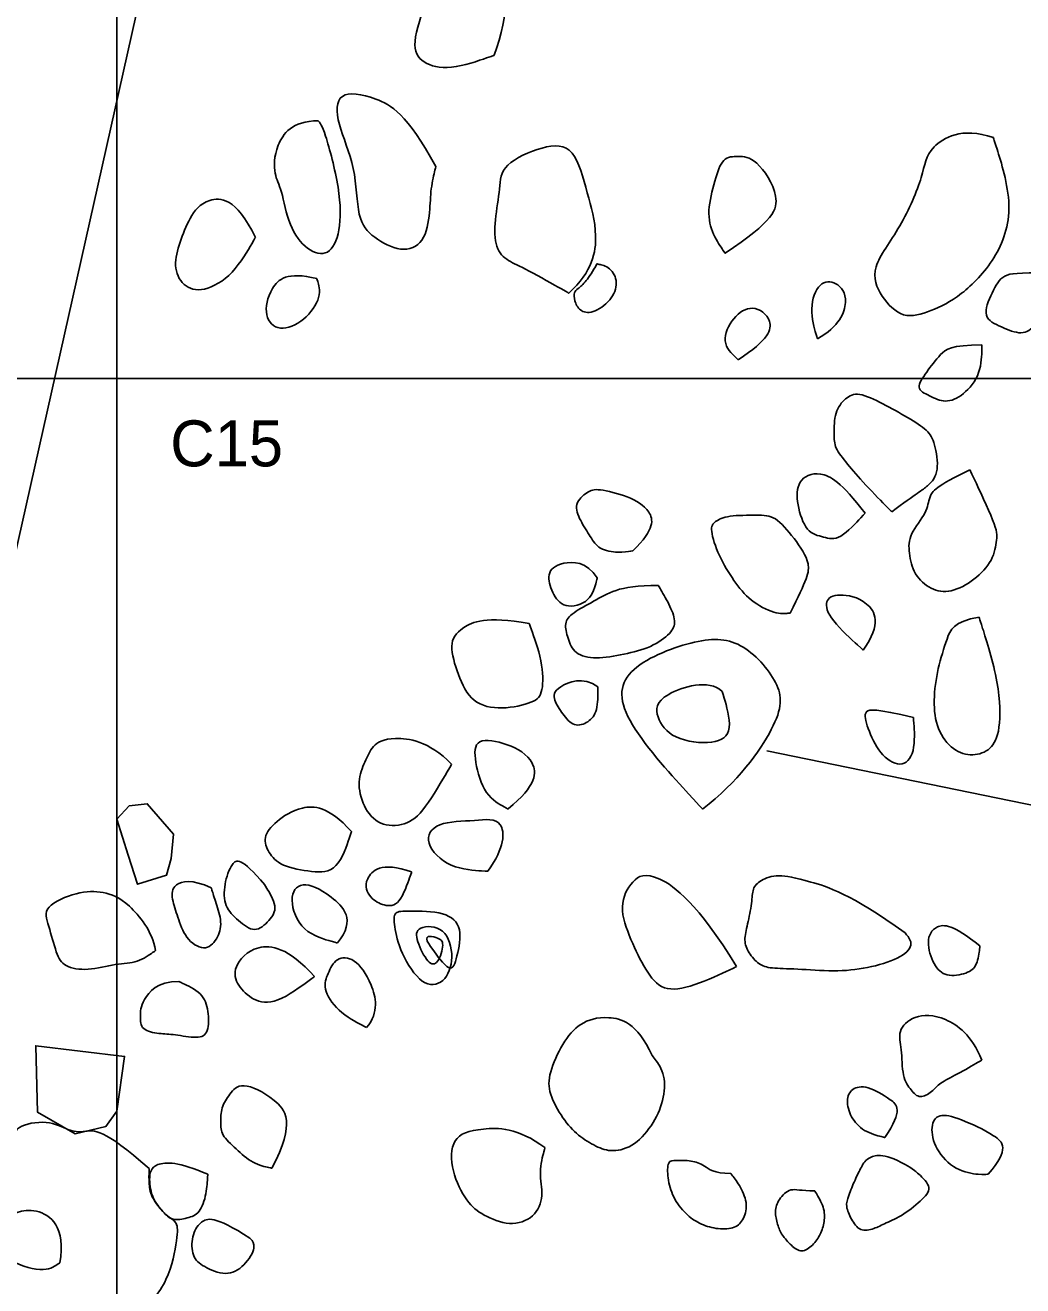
# Model space of a CAD drawing. Extents: x -0.1 to 21.1, y -1.4 to 23.5.
# Drawn here: x 11.9 to 12.985, y 4.013 to 5.384 of the extents above; entities that cross this region are included whole.
import ezdxf

# ---------------------------------------------------------------- set-up
doc = ezdxf.new("R2010")
doc.units = 0
for name, color, linetype in [('Brick', 7, 'Continuous'), ('Land Snails', 7, 'Continuous'), ('Limestone Cobbles', 7, 'Continuous'), ('Postholes', 7, 'Continuous'), ('Quadrat IDs', 7, 'Continuous'), ('Quadrat Outlines', 7, 'Continuous'), ('Structure Outlines', 7, 'Continuous'), ('Tree Roots', 7, 'Continuous')]:
    doc.layers.add(name, color=color, linetype=linetype)

msp = doc.modelspace()

# ---------------------------------------------------------------- linework, layer by layer
at = {"layer": 'Brick'}
for points in [[(12.0592, 4.4781), (12.0615, 4.5046), (12.0332, 4.5375), (12.0136, 4.5352), (12, 4.5208), (12.0124, 4.4815), (12.0224, 4.4499), (12.0541, 4.4599)], [(12, 4.2033), (12.0084, 4.2628), (11.912, 4.2743), (11.9132, 4.2304), (11.9139, 4.2021), (11.9547, 4.1785), (11.9882, 4.1866)]]:
    msp.add_lwpolyline(points, close=True, dxfattribs=at)
at = {"layer": 'Land Snails'}
msp.add_open_spline([(12.3395, 4.3847), (12.3325, 4.3954), (12.3499, 4.3921), (12.3567, 4.3869), (12.3494, 4.3622), (12.3387, 4.3622), (12.325, 4.3894), (12.325, 4.4048), (12.3579, 4.4048), (12.3676, 4.3695), (12.3567, 4.3413), (12.332, 4.3378), (12.3078, 4.3759), (12.3011, 4.4063), (12.3011, 4.4208), (12.3146, 4.4208), (12.3584, 4.4208), (12.3766, 4.4031), (12.3696, 4.37), (12.3639, 4.3503), (12.3395, 4.3847), (12.3395, 4.3847), (12.3395, 4.3847)], degree=3, dxfattribs=at)
at = {"layer": 'Limestone Cobbles'}
for points in [[(12.4104, 5.3512), (12.4264, 5.3963), (12.4264, 5.4758), (12.4068, 5.5025), (12.3605, 5.5144), (12.3487, 5.4847), (12.338, 5.4123), (12.319, 5.3613), (12.3315, 5.3423), (12.3605, 5.334), (12.4104, 5.3512), (12.4104, 5.3512), (12.4104, 5.3512)], [(12.3469, 5.2303), (12.3154, 5.2879), (12.2798, 5.3075), (12.2383, 5.3134), (12.2383, 5.2784), (12.2608, 5.2297), (12.2608, 5.1722), (12.278, 5.1532), (12.3095, 5.136), (12.335, 5.146), (12.3409, 5.1822), (12.3409, 5.206), (12.3469, 5.2303), (12.3469, 5.2303), (12.3469, 5.2303)], [(12.2189, 5.28), (12.1903, 5.28), (12.1707, 5.2515), (12.1707, 5.22), (12.1793, 5.2076), (12.1865, 5.1647), (12.2069, 5.1381), (12.2308, 5.1319), (12.2436, 5.1585), (12.2436, 5.2038), (12.225, 5.2738), (12.2189, 5.28), (12.2189, 5.28), (12.2189, 5.28)], [(12.9529, 5.2618), (12.9179, 5.2736), (12.8788, 5.2499), (12.8788, 5.2244), (12.8526, 5.1627), (12.8176, 5.1193), (12.8301, 5.0885), (12.8544, 5.0636), (12.8847, 5.0725), (12.9173, 5.0885), (12.9565, 5.1282), (12.9773, 5.1852), (12.9529, 5.2618), (12.9529, 5.2618), (12.9529, 5.2618)], [(12.4913, 5.0927), (12.5174, 5.1164), (12.5245, 5.1585), (12.5115, 5.1995), (12.4984, 5.2541), (12.4646, 5.2541), (12.4171, 5.2321), (12.4171, 5.2078), (12.4106, 5.1716), (12.4106, 5.1407), (12.4254, 5.1271), (12.4432, 5.12), (12.4913, 5.0927), (12.4913, 5.0927), (12.4913, 5.0927)], [(12.6612, 5.1362), (12.714, 5.1706), (12.7235, 5.1973), (12.6939, 5.2412), (12.6755, 5.2412), (12.6583, 5.2412), (12.6505, 5.2157), (12.6411, 5.1813), (12.6476, 5.1558), (12.6612, 5.1362), (12.6612, 5.1362), (12.6612, 5.1362)], [(12.1507, 5.1533), (12.1293, 5.1971), (12.0954, 5.1971), (12.0788, 5.1747), (12.0683, 5.1476), (12.0611, 5.1223), (12.0711, 5.0995), (12.0935, 5.0928), (12.1269, 5.1118), (12.1507, 5.1533), (12.1507, 5.1533), (12.1507, 5.1533)], [(12.2174, 5.1085), (12.185, 5.1166), (12.1655, 5.0985), (12.1593, 5.0666), (12.176, 5.0499), (12.2046, 5.0618), (12.2236, 5.0895), (12.2174, 5.1085), (12.2174, 5.1085), (12.2174, 5.1085)], [(12.5219, 5.1244), (12.5175, 5.1161), (12.51, 5.1048), (12.5007, 5.0967), (12.4971, 5.0943), (12.4971, 5.0848), (12.5028, 5.0729), (12.5164, 5.0696), (12.5382, 5.0843), (12.5457, 5.1045), (12.5368, 5.1214), (12.5219, 5.1244), (12.5219, 5.1244), (12.5219, 5.1244)], [(13.012, 5.1146), (12.9798, 5.1146), (12.9631, 5.1146), (12.9517, 5.0941), (12.9396, 5.0656), (12.9617, 5.0559), (12.9842, 5.0462), (12.9992, 5.0566), (13.0096, 5.0774), (13.012, 5.1146), (13.012, 5.1146), (13.012, 5.1146)], [(12.7616, 5.0431), (12.7853, 5.0562), (12.7978, 5.087), (12.7823, 5.106), (12.7633, 5.106), (12.7521, 5.0763), (12.7616, 5.0431), (12.7616, 5.0431), (12.7616, 5.0431)], [(12.6754, 5.0202), (12.7092, 5.0421), (12.7151, 5.0647), (12.6908, 5.0813), (12.6695, 5.0671), (12.6558, 5.0392), (12.6754, 5.0202), (12.6754, 5.0202), (12.6754, 5.0202)], [(12.9403, 5.0363), (12.9071, 5.0363), (12.8951, 5.0268), (12.8801, 5.0063), (12.8674, 4.9887), (12.8835, 4.9812), (12.9004, 4.9724), (12.9203, 4.9808), (12.9402, 5.005), (12.9403, 5.0363), (12.9403, 5.0363), (12.9403, 5.0363)], [(12.8425, 4.855), (12.8695, 4.8749), (12.8826, 4.8823), (12.8947, 4.8985), (12.889, 4.9308), (12.8826, 4.9433), (12.8607, 4.9571), (12.8324, 4.9729), (12.8055, 4.9857), (12.792, 4.979), (12.7799, 4.9638), (12.7799, 4.9382), (12.7799, 4.9247), (12.7937, 4.9076), (12.8125, 4.8853), (12.8425, 4.855), (12.8425, 4.855), (12.8425, 4.855)], [(12.8134, 4.8533), (12.7878, 4.8873), (12.7629, 4.9015), (12.739, 4.8893), (12.739, 4.8634), (12.7494, 4.8314), (12.7689, 4.8277), (12.7851, 4.8226), (12.8134, 4.8533), (12.8134, 4.8533), (12.8134, 4.8533)], [(12.9275, 4.9004), (12.8904, 4.8829), (12.882, 4.8708), (12.882, 4.855), (12.8608, 4.8304), (12.8608, 4.8105), (12.8662, 4.7863), (12.8847, 4.7698), (12.9063, 4.7661), (12.9329, 4.7805), (12.9531, 4.8021), (12.9571, 4.826), (12.9571, 4.8375), (12.9275, 4.9004), (12.9275, 4.9004), (12.9275, 4.9004)], [(12.561, 4.8125), (12.5853, 4.8361), (12.5816, 4.8577), (12.5563, 4.872), (12.5218, 4.8807), (12.5121, 4.8774), (12.4965, 4.8637), (12.5035, 4.8454), (12.5154, 4.8272), (12.5234, 4.8139), (12.546, 4.8099), (12.561, 4.8125), (12.561, 4.8125), (12.561, 4.8125)], [(12.732, 4.7448), (12.7503, 4.7814), (12.7563, 4.7974), (12.7364, 4.8266), (12.7154, 4.8512), (12.6978, 4.8512), (12.6635, 4.8512), (12.6496, 4.8442), (12.6443, 4.8373), (12.6539, 4.8067), (12.6709, 4.7794), (12.6882, 4.7578), (12.7161, 4.7432), (12.732, 4.7448), (12.732, 4.7448), (12.732, 4.7448)], [(12.5222, 4.783), (12.5108, 4.8011), (12.4806, 4.8011), (12.4666, 4.7878), (12.473, 4.7668), (12.4854, 4.7487), (12.5159, 4.7563), (12.5222, 4.783), (12.5222, 4.783), (12.5222, 4.783)], [(12.5887, 4.7748), (12.5658, 4.7748), (12.5397, 4.7706), (12.5191, 4.7576), (12.4943, 4.7449), (12.486, 4.7341), (12.4901, 4.7176), (12.4971, 4.6998), (12.52, 4.6944), (12.5515, 4.6998), (12.5813, 4.7071), (12.6036, 4.7233), (12.6084, 4.7354), (12.601, 4.7541), (12.5887, 4.7748), (12.5887, 4.7748), (12.5887, 4.7748)], [(12.8114, 4.7046), (12.832, 4.7332), (12.8171, 4.7604), (12.7831, 4.7667), (12.7685, 4.7591), (12.7742, 4.7385), (12.8114, 4.7046), (12.8114, 4.7046), (12.8114, 4.7046)], [(12.4482, 4.7335), (12.4012, 4.7419), (12.3717, 4.7285), (12.3609, 4.7116), (12.3705, 4.6777), (12.3854, 4.6459), (12.4184, 4.6392), (12.4549, 4.6476), (12.4636, 4.6576), (12.4636, 4.6917), (12.4482, 4.7335), (12.4482, 4.7335), (12.4482, 4.7335)], [(12.9374, 4.7405), (12.9095, 4.7355), (12.9025, 4.7175), (12.8922, 4.6849), (12.8872, 4.6494), (12.8909, 4.6178), (12.9088, 4.5948), (12.9308, 4.5885), (12.9507, 4.5958), (12.9607, 4.6155), (12.9607, 4.6663), (12.9374, 4.7405), (12.9374, 4.7405), (12.9374, 4.7405)], [(12.523, 4.6647), (12.507, 4.6761), (12.4746, 4.6639), (12.4746, 4.6507), (12.4845, 4.635), (12.497, 4.6204), (12.5131, 4.6256), (12.523, 4.6376), (12.523, 4.6647), (12.523, 4.6647), (12.523, 4.6647)], [(12.8661, 4.6314), (12.8252, 4.6407), (12.8106, 4.6407), (12.8155, 4.6211), (12.8288, 4.5908), (12.8525, 4.5755), (12.8687, 4.5912), (12.8661, 4.6314), (12.8661, 4.6314), (12.8661, 4.6314)], [(12.364, 4.5807), (12.3387, 4.606), (12.2953, 4.6117), (12.2773, 4.6008), (12.27, 4.5833), (12.2608, 4.5626), (12.2675, 4.5337), (12.285, 4.5131), (12.3139, 4.5131), (12.3341, 4.5286), (12.364, 4.5807), (12.364, 4.5807), (12.364, 4.5807)], [(12.4253, 4.5318), (12.4568, 4.5576), (12.4568, 4.5855), (12.4253, 4.6035), (12.3886, 4.6103), (12.3886, 4.5844), (12.3995, 4.5457), (12.4253, 4.5318), (12.4253, 4.5318), (12.4253, 4.5318)], [(12.2552, 4.5072), (12.2294, 4.5356), (12.1989, 4.5356), (12.1721, 4.5185), (12.1581, 4.5005), (12.1648, 4.4845), (12.1772, 4.4695), (12.2134, 4.4628), (12.2402, 4.4628), (12.2552, 4.5072), (12.2552, 4.5072), (12.2552, 4.5072)], [(12.4034, 4.4642), (12.422, 4.49), (12.422, 4.5241), (12.3911, 4.5184), (12.3461, 4.5184), (12.3322, 4.4957), (12.3616, 4.4663), (12.4034, 4.4642), (12.4034, 4.4642), (12.4034, 4.4642)], [(12.1608, 4.4495), (12.135, 4.4799), (12.1247, 4.4742), (12.1164, 4.45), (12.1164, 4.4252), (12.1319, 4.4107), (12.15, 4.3958), (12.1665, 4.4107), (12.1758, 4.4247), (12.1608, 4.4495), (12.1608, 4.4495), (12.1608, 4.4495)], [(12.3205, 4.4633), (12.2875, 4.4752), (12.2658, 4.454), (12.2751, 4.4344), (12.2906, 4.4261), (12.3076, 4.4261), (12.3205, 4.4633), (12.3205, 4.4633), (12.3205, 4.4633)], [(12.1027, 4.4461), (12.0815, 4.4559), (12.0596, 4.4508), (12.0596, 4.434), (12.0663, 4.415), (12.074, 4.3908), (12.0955, 4.3761), (12.1099, 4.3898), (12.115, 4.4085), (12.1076, 4.4301), (12.1027, 4.4461), (12.1027, 4.4461), (12.1027, 4.4461)], [(12.6738, 4.3605), (12.6315, 4.4293), (12.5812, 4.4669), (12.5601, 4.4552), (12.5448, 4.4268), (12.5586, 4.3893), (12.5747, 4.3561), (12.5929, 4.3328), (12.6257, 4.3379), (12.6738, 4.3605), (12.6738, 4.3605), (12.6738, 4.3605)], [(12.8569, 4.3973), (12.7975, 4.4399), (12.7462, 4.4552), (12.7185, 4.4614), (12.6988, 4.4545), (12.6908, 4.4454), (12.6908, 4.4308), (12.6857, 4.4053), (12.6813, 4.3889), (12.6864, 4.3754), (12.6981, 4.3623), (12.7101, 4.3583), (12.7378, 4.3583), (12.78, 4.3546), (12.8161, 4.3583), (12.8518, 4.3688), (12.8675, 4.3842), (12.8569, 4.3973), (12.8569, 4.3973), (12.8569, 4.3973)], [(12.0422, 4.378), (12.0382, 4.3993), (12.0114, 4.4327), (11.9854, 4.4426), (11.9579, 4.4426), (11.9186, 4.4253), (11.9259, 4.4066), (11.9344, 4.3733), (11.9421, 4.3601), (11.9678, 4.3553), (12, 4.3641), (12.0228, 4.3641), (12.0422, 4.378), (12.0422, 4.378), (12.0422, 4.378)], [(12.2398, 4.3861), (12.2609, 4.4114), (12.231, 4.4408), (12.1995, 4.4548), (12.1861, 4.4357), (12.2, 4.397), (12.2398, 4.3861), (12.2398, 4.3861), (12.2398, 4.3861)], [(12.9383, 4.3829), (12.9088, 4.4066), (12.8887, 4.4066), (12.8793, 4.3884), (12.8877, 4.3614), (12.9008, 4.3487), (12.9252, 4.3527), (12.9357, 4.3611), (12.9383, 4.3829), (12.9383, 4.3829), (12.9383, 4.3829)], [(12.215, 4.3496), (12.1861, 4.3816), (12.1489, 4.3868), (12.1252, 4.3589), (12.1308, 4.3398), (12.1479, 4.3233), (12.1721, 4.3181), (12.215, 4.3496), (12.215, 4.3496), (12.215, 4.3496)], [(12.2716, 4.2941), (12.2855, 4.3111), (12.2778, 4.3441), (12.2582, 4.371), (12.238, 4.371), (12.2293, 4.3524), (12.2236, 4.338), (12.2386, 4.3116), (12.2716, 4.2941), (12.2716, 4.2941), (12.2716, 4.2941)], [(12.0675, 4.3443), (12.044, 4.3443), (12.0257, 4.3216), (12.0257, 4.3065), (12.0257, 4.2911), (12.047, 4.2871), (12.0616, 4.2871), (12.0888, 4.2816), (12.1001, 4.2878), (12.1001, 4.3128), (12.0939, 4.3318), (12.0675, 4.3443), (12.0675, 4.3443), (12.0675, 4.3443)], [(12.582, 4.2637), (12.5654, 4.3), (12.5311, 4.3083), (12.503, 4.3), (12.4843, 4.2777), (12.4692, 4.2439), (12.4692, 4.2226), (12.4848, 4.1945), (12.5015, 4.1763), (12.5212, 4.1644), (12.5384, 4.1582), (12.5633, 4.1649), (12.5846, 4.1904), (12.596, 4.2184), (12.596, 4.246), (12.582, 4.2637), (12.582, 4.2637), (12.582, 4.2637)], [(12.9404, 4.2588), (12.9291, 4.2861), (12.8992, 4.3083), (12.8653, 4.3083), (12.8482, 4.2898), (12.8536, 4.2726), (12.8536, 4.2395), (12.8638, 4.2256), (12.8726, 4.2162), (12.8868, 4.2242), (12.8941, 4.234), (12.9123, 4.2424), (12.9404, 4.2588), (12.9404, 4.2588), (12.9404, 4.2588)], [(12.1687, 4.1412), (12.1951, 4.1913), (12.1713, 4.2191), (12.1342, 4.2362), (12.1228, 4.2217), (12.113, 4.2073), (12.113, 4.1902), (12.113, 4.1778), (12.1295, 4.1624), (12.1476, 4.1458), (12.1687, 4.1412), (12.1687, 4.1412), (12.1687, 4.1412)], [(12.8351, 4.1746), (12.8551, 4.2047), (12.8418, 4.2159), (12.8151, 4.2318), (12.7984, 4.2284), (12.7925, 4.2154), (12.7974, 4.1967), (12.8112, 4.1808), (12.8351, 4.1746), (12.8351, 4.1746), (12.8351, 4.1746)], [(12.9474, 4.1348), (12.9711, 4.1625), (12.9565, 4.1771), (12.915, 4.196), (12.8928, 4.2015), (12.884, 4.1876), (12.8891, 4.1618), (12.9117, 4.1381), (12.9398, 4.1337), (12.9474, 4.1348), (12.9474, 4.1348), (12.9474, 4.1348)], [(12.4655, 4.1636), (12.4357, 4.1855), (12.3927, 4.1855), (12.3629, 4.1756), (12.3629, 4.1378), (12.3808, 4.1034), (12.3973, 4.0902), (12.4271, 4.0776), (12.4549, 4.0869), (12.4648, 4.1114), (12.4582, 4.1365), (12.4655, 4.1636), (12.4655, 4.1636), (12.4655, 4.1636)], [(12.8673, 4.1389), (12.8382, 4.1581), (12.8154, 4.1542), (12.8096, 4.1428), (12.8026, 4.1292), (12.7951, 4.1103), (12.792, 4.1001), (12.7982, 4.0859), (12.8076, 4.0718), (12.8237, 4.0752), (12.8351, 4.0814), (12.8551, 4.0898), (12.8777, 4.1085), (12.8871, 4.1212), (12.8673, 4.1389), (12.8673, 4.1389), (12.8673, 4.1389)], [(12.0989, 4.1347), (12.0677, 4.1483), (12.0379, 4.1483), (12.0346, 4.1295), (12.0382, 4.1081), (12.0505, 4.0935), (12.0599, 4.0837), (12.0771, 4.087), (12.0904, 4.0915), (12.0979, 4.1136), (12.0989, 4.1347), (12.0989, 4.1347), (12.0989, 4.1347)], [(12.6676, 4.1355), (12.6486, 4.1355), (12.639, 4.1451), (12.6247, 4.1498), (12.6073, 4.1498), (12.5985, 4.1498), (12.5985, 4.1311), (12.6039, 4.1095), (12.6187, 4.0908), (12.633, 4.0807), (12.6512, 4.0749), (12.6712, 4.0749), (12.6809, 4.0838), (12.6866, 4.1012), (12.6785, 4.1212), (12.6676, 4.1355), (12.6676, 4.1355), (12.6676, 4.1355)], [(12.7587, 4.1166), (12.7436, 4.1166), (12.7324, 4.121), (12.7187, 4.107), (12.715, 4.0945), (12.7181, 4.0797), (12.7226, 4.0688), (12.7332, 4.0568), (12.7446, 4.0485), (12.7569, 4.0571), (12.7654, 4.0693), (12.7696, 4.0828), (12.7696, 4.0987), (12.7587, 4.1166), (12.7587, 4.1166), (12.7587, 4.1166)], [(12.1446, 4.0652), (12.106, 4.0905), (12.0895, 4.0834), (12.0813, 4.0678), (12.0813, 4.0448), (12.0933, 4.0344), (12.119, 4.023), (12.1391, 4.0344), (12.1527, 4.0568), (12.1446, 4.0652), (12.1446, 4.0652), (12.1446, 4.0652)]]:
    msp.add_open_spline(points, degree=3, dxfattribs=at)
at = {"layer": 'Postholes'}
for points in [[(12.6368, 4.5317), (12.6751, 4.561), (12.7237, 4.6287), (12.7237, 4.6671), (12.6785, 4.7178), (12.63, 4.7178), (12.5454, 4.684), (12.5454, 4.631), (12.6368, 4.5317), (12.6368, 4.5317), (12.6368, 4.5317)], [(12.6582, 4.6595), (12.6434, 4.6737), (12.5855, 4.6558), (12.5855, 4.6322), (12.6029, 4.6068), (12.6513, 4.6011), (12.6713, 4.6154), (12.6582, 4.6595), (12.6582, 4.6595), (12.6582, 4.6595)], [(12.0352, 4.1409), (11.9855, 4.1852), (11.9631, 4.1798), (11.9482, 4.1815), (11.9259, 4.1944), (11.887, 4.1869), (11.8908, 4.1719), (11.89, 4.1574), (11.8643, 4.1391), (11.8349, 4.1267), (11.8107, 4.1383), (11.8008, 4.1497), (11.7805, 4.0954), (11.7805, 4.0131), (11.803, 3.9589), (11.8938, 3.9258), (11.9599, 3.9413), (12.0239, 3.9786), (12.0577, 4.0187), (12.0661, 4.0679), (12.0666, 4.0829), (12.0542, 4.0883), (12.0374, 4.109), (12.0347, 4.1236), (12.0352, 4.1409), (12.0352, 4.1409), (12.0352, 4.1409)], [(11.9381, 4.0384), (11.9451, 4.0771), (11.9106, 4.1052), (11.8712, 4.0834), (11.8529, 4.0644), (11.8776, 4.0419), (11.9205, 4.0264), (11.9381, 4.0384), (11.9381, 4.0384), (11.9381, 4.0384)]]:
    msp.add_open_spline(points, degree=3, dxfattribs=at)
at = {"layer": 'Quadrat Outlines'}
for p, q in [((12, 11), (12, 2)), ((17, 5), (11, 5)), ((13.0263, 4.5293), (12.7065, 4.5949))]:
    msp.add_line(p, q, dxfattribs=at)
at = {"layer": 'Structure Outlines'}
msp.add_line((11.6041, 3.5377), (12.8616, 9.1394), dxfattribs=at)
at = {"layer": 'Tree Roots'}
msp.add_open_spline([(13.8626, 3.0208), (13.8178, 3.0656), (13.7404, 3.1136), (13.7071, 3.2581), (13.6668, 3.427), (13.6668, 3.6349), (13.6579, 3.8173), (13.6374, 3.9401), (13.6041, 4.1557), (13.5869, 4.3393), (13.5645, 4.5913), (13.5728, 4.7314), (13.6112, 4.9675), (13.6282, 5.0472), (13.6084, 5.036), (13.5523, 5.0372), (13.5261, 5.0391), (13.4669, 5.0564), (13.4845, 5.0122), (13.5088, 4.9374), (13.4954, 4.8056), (13.4954, 4.5939), (13.505, 4.4691), (13.5203, 4.2312), (13.5498, 4.0571), (13.5728, 3.9062), (13.5869, 3.7891), (13.5939, 3.5895), (13.5843, 3.4507), (13.5843, 3.411), (13.6144, 3.3119), (13.6323, 3.1916), (13.6233, 3.1462), (13.5837, 3.1532), (13.5651, 3.143), (13.5651, 3.1775), (13.5651, 3.2658), (13.5408, 3.3496), (13.4551, 3.4392), (13.4839, 3.3976), (13.5152, 3.3451), (13.5408, 3.2824), (13.5472, 3.2114), (13.5472, 3.1328), (13.5139, 3.1014), (13.5012, 3.0944), (13.5012, 3.1264), (13.4736, 3.2383), (13.4402, 3.2934), (13.3675, 3.3662), (13.3208, 3.4168), (13.3028, 3.498), (13.2875, 3.498), (13.2875, 3.4737), (13.2996, 3.4053), (13.3284, 3.372), (13.3623, 3.349), (13.4071, 3.3016), (13.4385, 3.2652), (13.4685, 3.1756), (13.4794, 3.1289), (13.4858, 3.0854), (13.4442, 3.063), (13.3777, 3.1232), (13.2638, 3.2293), (13.1743, 3.2984), (13.1576, 3.4302), (13.132, 3.5236), (13.132, 3.6273), (13.1768, 3.768), (13.1768, 3.8358), (13.0847, 4), (13.0847, 3.9343), (13.1128, 3.8409), (13.0796, 3.6682), (13.0867, 3.5594), (13.1026, 3.4763), (13.1026, 3.3547), (13.1233, 3.27), (13.0591, 3.3381), (13.0194, 3.4545), (12.9747, 3.4916), (13, 3.4238), (13.0527, 3.2946), (13, 3.292), (13, 3.2946), (12.9607, 3.2913), (12.9157, 3.2954), (12.8142, 3.3168), (12.7175, 3.3675), (12.5768, 3.443), (12.428, 3.4597), (12.1507, 3.4968), (12, 3.5454), (11.8641, 3.6592), (11.717, 3.7859), (11.6492, 3.7859), (11.6236, 3.7526), (11.6824, 3.7143), (11.7899, 3.6516), (11.8846, 3.5735), (11.9063, 3.5339), (11.8092, 3.4808), (11.7287, 3.4555), (11.6326, 3.4095), (11.6517, 3.3726), (11.7157, 3.3931), (11.8424, 3.4507), (11.9729, 3.475), (12.1417, 3.4584), (12.3772, 3.4149), (12.5528, 3.3996), (12.6638, 3.3445), (12.7482, 3.2946), (12.8071, 3.2562), (12.9286, 3.2562), (13.0706, 3.2562), (13.1781, 3.1974), (13.2638, 3.1475), (13.3444, 3.0643), (13.3956, 3.0221), (13.3316, 2.9863), (13.2753, 2.9223), (13.1755, 3.0118), (13.0143, 3.0118), (12.7226, 2.8865), (12.5307, 2.7841), (12.262, 2.6792), (12.0829, 2.6203), (11.9294, 2.6638), (11.7707, 2.628), (11.7707, 2.5973), (11.8219, 2.6255), (11.9217, 2.6255), (12.0803, 2.5768), (12.2441, 2.6152), (12.5691, 2.738), (12.7917, 2.8532), (12.9171, 2.9274), (13.0681, 2.9786), (13.1499, 2.9402), (13.2165, 2.8174), (13.1448, 2.6997), (13.1448, 2.5717), (13.0527, 2.4796), (12.9504, 2.4105), (12.9862, 2.4105), (13.0937, 2.4105), (13.0297, 2.3337), (12.9631, 2.2519), (12.9964, 2.2135), (13.1064, 2.3056), (13.1832, 2.4284), (13.219, 2.6331), (13.3009, 2.738), (13.4263, 2.7969), (13.48, 2.7969), (13.5568, 2.756), (13.6848, 2.692), (13.7487, 2.692), (13.805, 2.5794), (13.869, 2.39), (13.9534, 2.2263), (14.1044, 2.1009), (14.1556, 2.0344), (14.2119, 2.0344), (14.1633, 2.1521), (14.0123, 2.3184), (13.9074, 2.5282), (13.8613, 2.7073), (13.8255, 2.7457), (13.892, 2.8302), (13.9227, 2.9018), (13.8868, 2.9709), (13.8868, 2.9973), (13.8626, 3.0208), (13.8626, 3.0208), (13.8626, 3.0208)], degree=3, dxfattribs=at)

# ---------------------------------------------------------------- texts
at = {"layer": 'Quadrat IDs'}
msp.add_text('C15', height=0.05, dxfattribs=at).set_placement((12.0581, 4.9043))

doc.saveas('drawing.dxf')
